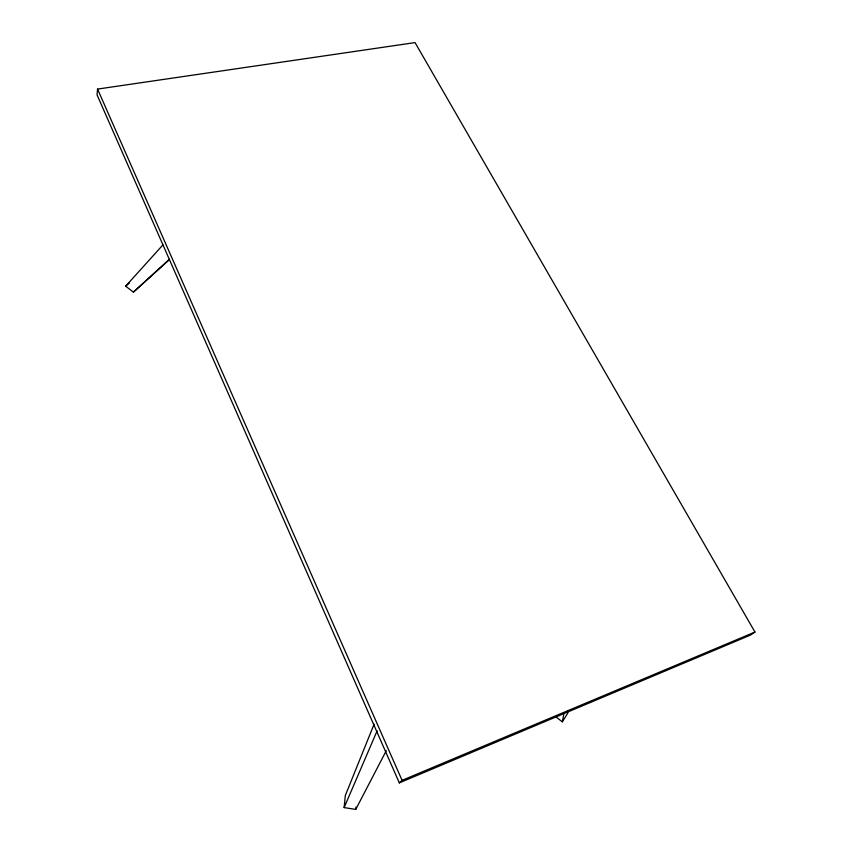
<?xml version="1.0" encoding="UTF-8"?>
<svg xmlns="http://www.w3.org/2000/svg" width="852" height="852" viewBox="0 0 852 852"><rect width="100%" height="100%" fill="white"/><g stroke="black" fill="none" stroke-linecap="round" stroke-linejoin="round"><path stroke-width="1.28" d="M97.554 89.087L97.043 94.849L399.322 782.881L750.42 635.123L754.957 632.035L415.052 42.6L97.554 89.087L402.091 780.357L399.322 782.881M374.06 724.253L345.316 795.523L344.133 807.589L355.742 809.4L355.966 806.993M556.367 717.203L562.331 721.836L564.035 712.751M568.167 710.834L567.592 713.422L562.331 721.836M344.133 807.589L377.117 730.856M355.742 809.4L386.297 750.665M169.388 259.615L133.423 292.13L125.67 286.197L162.945 244.875M133.423 292.13L169.484 259.21M125.67 286.197L129.472 282.885M402.091 780.357L754.957 632.035"/></g></svg>
